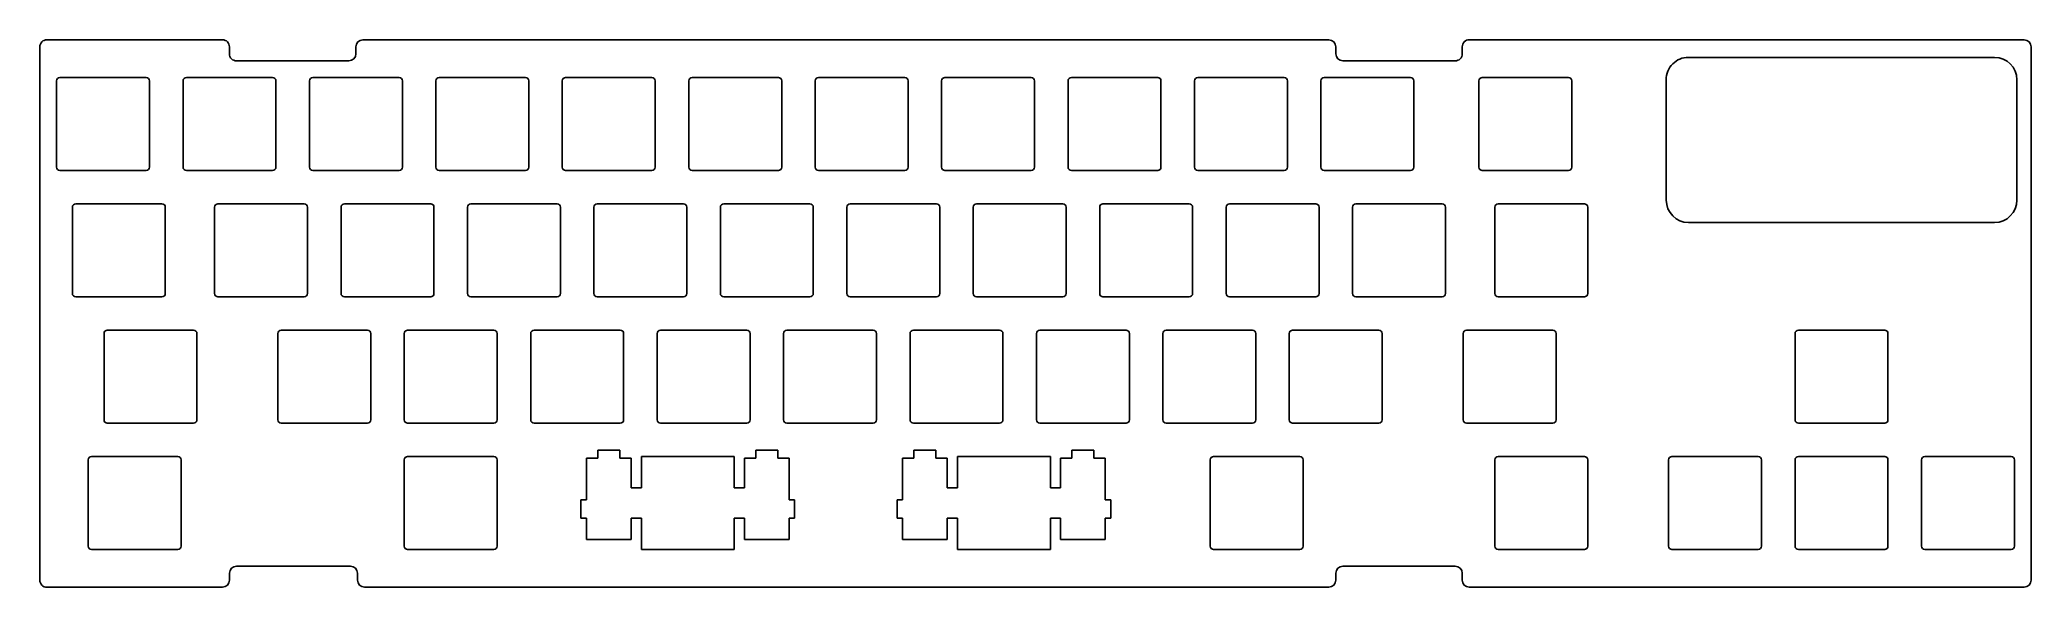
# Model space of a CAD drawing. Extents: x 0 to 300, y 218 to 300.
import ezdxf

# ---------------------------------------------------------------- set-up
doc = ezdxf.new("R2010")
doc.units = 0
doc.layers.add('Layer_1', color=7, linetype='CONTINUOUS')

msp = doc.modelspace()

# ---------------------------------------------------------------- linework, layer by layer
at = {"layer": 'Layer_1', "color": 1}
for p, q in [((27.512913, 300.172873), (1.057325, 300.172931)), ((194.20458, 300.175), (48.683924, 300.175)), ((298.97814, 300.175), (215.37084, 300.175)), ((-0.000661, 299.1146), (-0.000314, 298.058333)), ((28.568879, 298.058333), (28.570079, 299.114538)), ((47.625258, 299.116667), (47.624924, 298.058333)), ((195.26658, 298.058332), (195.26458, 299.116668)), ((214.31351, 299.116667), (214.31451, 298.058333)), ((294.532385, 297.523141), (248.393034, 297.528243)), ((300.0369, 298.058333), (300.03669, 299.116667)), ((-0.000023, 295.941667), (-0.001706, 218.684114)), ((3.025, 294.475), (16.025, 294.475)), ((3.025, 294.475), (3.025, 294.475)), ((22.075, 294.475), (35.075, 294.475)), ((22.075, 294.475), (22.075, 294.475)), ((46.566258, 297), (29.626045, 297)), ((41.125, 294.475), (54.125, 294.475)), ((41.125, 294.475), (41.125, 294.475)), ((60.175, 294.475), (73.175, 294.475)), ((60.175, 294.475), (60.175, 294.475)), ((79.225, 294.475), (92.225, 294.475)), ((79.225, 294.475), (79.225, 294.475)), ((98.275, 294.475), (111.275, 294.475)), ((98.275, 294.475), (98.275, 294.475)), ((117.325, 294.475), (130.325, 294.475)), ((117.325, 294.475), (117.325, 294.475)), ((136.375, 294.475), (149.375, 294.475)), ((136.375, 294.475), (136.375, 294.475)), ((155.425, 294.475), (168.425, 294.475)), ((155.425, 294.475), (155.425, 294.475)), ((174.475, 294.475), (187.475, 294.475)), ((174.475, 294.475), (174.475, 294.475)), ((193.525, 294.475), (206.525, 294.475)), ((193.525, 294.475), (193.525, 294.475)), ((213.25718, 297), (196.32658, 297)), ((217.338, 294.475), (230.338, 294.475)), ((217.338, 294.475), (217.338, 294.475)), ((245.049582, 294.153386), (245.049582, 294.153087)), ((245.049582, 294.153087), (245.049582, 275.994258)), ((297.875837, 275.994417), (297.875837, 294.147569)), ((300.03712, 221.859114), (300.03712, 295.941667)), ((2.525, 280.975), (2.525, 293.975)), ((16.525, 293.975), (16.525, 280.975)), ((21.575, 280.975), (21.575, 293.975)), ((35.575, 293.975), (35.575, 280.975)), ((40.625, 280.975), (40.625, 293.975)), ((54.625, 293.975), (54.625, 280.975)), ((59.675, 280.975), (59.675, 293.975)), ((73.675, 293.975), (73.675, 280.975)), ((78.725, 280.975), (78.725, 293.975)), ((92.725, 293.975), (92.725, 280.975)), ((97.775, 280.975), (97.775, 293.975)), ((111.775, 293.975), (111.775, 280.975)), ((116.825, 280.975), (116.825, 293.975)), ((130.825, 293.975), (130.825, 280.975)), ((135.875, 280.975), (135.875, 293.975)), ((149.875, 293.975), (149.875, 280.975)), ((154.925, 280.975), (154.925, 293.975)), ((168.925, 293.975), (168.925, 280.975)), ((173.975, 280.975), (173.975, 293.975)), ((187.975, 293.975), (187.975, 280.975)), ((193.025, 280.975), (193.025, 293.975)), ((207.025, 293.975), (207.025, 280.975)), ((216.838, 280.975), (216.838, 293.975)), ((230.838, 293.975), (230.838, 280.975)), ((16.025, 280.475), (3.025, 280.475)), ((35.075, 280.475), (22.075, 280.475)), ((54.125, 280.475), (41.125, 280.475)), ((73.175, 280.475), (60.175, 280.475)), ((92.225, 280.475), (79.225, 280.475)), ((111.275, 280.475), (98.275, 280.475)), ((130.325, 280.475), (117.325, 280.475)), ((149.375, 280.475), (136.375, 280.475)), ((168.425, 280.475), (155.425, 280.475)), ((187.475, 280.475), (174.475, 280.475)), ((206.525, 280.475), (193.525, 280.475)), ((230.338, 280.475), (217.338, 280.475)), ((4.906, 261.925), (4.906, 274.925)), ((5.406, 275.425), (18.406, 275.425)), ((5.406, 275.425), (5.406, 275.425)), ((18.906, 274.925), (18.906, 261.925)), ((26.338, 261.925), (26.338, 274.925)), ((26.838, 275.425), (39.838, 275.425)), ((26.838, 275.425), (26.838, 275.425)), ((40.338, 274.925), (40.338, 261.925)), ((45.388, 261.925), (45.388, 274.925)), ((45.888, 275.425), (58.888, 275.425)), ((45.888, 275.425), (45.888, 275.425)), ((59.388, 274.925), (59.388, 261.925)), ((64.438, 261.925), (64.438, 274.925)), ((64.938, 275.425), (77.938, 275.425)), ((64.938, 275.425), (64.938, 275.425)), ((78.438, 274.925), (78.438, 261.925)), ((83.488, 261.925), (83.488, 274.925)), ((83.988, 275.425), (96.988, 275.425)), ((83.988, 275.425), (83.988, 275.425)), ((97.488, 274.925), (97.488, 261.925)), ((102.538, 261.925), (102.538, 274.925)), ((103.038, 275.425), (116.038, 275.425)), ((103.038, 275.425), (103.038, 275.425)), ((116.538, 274.925), (116.538, 261.925)), ((121.588, 261.925), (121.588, 274.925)), ((122.088, 275.425), (135.088, 275.425)), ((122.088, 275.425), (122.088, 275.425)), ((135.588, 274.925), (135.588, 261.925)), ((140.638, 261.925), (140.638, 274.925)), ((141.138, 275.425), (154.138, 275.425)), ((141.138, 275.425), (141.138, 275.425)), ((154.638, 274.925), (154.638, 261.925)), ((159.688, 261.925), (159.688, 274.925)), ((160.188, 275.425), (173.188, 275.425)), ((160.188, 275.425), (160.188, 275.425)), ((173.688, 274.925), (173.688, 261.925)), ((178.738, 261.925), (178.738, 274.925)), ((179.238, 275.425), (192.238, 275.425)), ((179.238, 275.425), (179.238, 275.425)), ((192.738, 274.925), (192.738, 261.925)), ((197.788, 261.925), (197.788, 274.925)), ((198.288, 275.425), (211.288, 275.425)), ((198.288, 275.425), (198.288, 275.425)), ((211.788, 274.925), (211.788, 261.925)), ((219.219, 261.925), (219.219, 274.925)), ((219.719, 275.425), (232.719, 275.425)), ((219.719, 275.425), (219.719, 275.425)), ((233.219, 274.925), (233.219, 261.925)), ((18.406, 261.425), (5.406, 261.425)), ((39.838, 261.425), (26.838, 261.425)), ((58.888, 261.425), (45.888, 261.425)), ((77.938, 261.425), (64.938, 261.425)), ((96.988, 261.425), (83.988, 261.425)), ((116.038, 261.425), (103.038, 261.425)), ((135.088, 261.425), (122.088, 261.425)), ((154.138, 261.425), (141.138, 261.425)), ((173.188, 261.425), (160.188, 261.425)), ((192.238, 261.425), (179.238, 261.425)), ((211.288, 261.425), (198.288, 261.425)), ((232.719, 261.425), (219.719, 261.425)), ((9.669, 242.875), (9.669, 255.875)), ((10.169, 256.375), (23.169, 256.375)), ((10.169, 256.375), (10.169, 256.375)), ((23.669, 255.875), (23.669, 242.875)), ((35.863, 242.875), (35.863, 255.875)), ((36.363, 256.375), (49.363, 256.375)), ((36.363, 256.375), (36.363, 256.375)), ((49.863, 255.875), (49.863, 242.875)), ((54.913, 242.875), (54.913, 255.875)), ((55.413, 256.375), (68.413, 256.375)), ((55.413, 256.375), (55.413, 256.375)), ((68.913, 255.875), (68.913, 242.875)), ((73.963, 242.875), (73.963, 255.875)), ((74.463, 256.375), (87.463, 256.375)), ((74.463, 256.375), (74.463, 256.375)), ((87.963, 255.875), (87.963, 242.875)), ((93.013, 242.875), (93.013, 255.875)), ((93.513, 256.375), (106.513, 256.375)), ((93.513, 256.375), (93.513, 256.375)), ((107.013, 255.875), (107.013, 242.875)), ((112.063, 242.875), (112.063, 255.875)), ((112.563, 256.375), (125.563, 256.375)), ((112.563, 256.375), (112.563, 256.375)), ((126.063, 255.875), (126.063, 242.875)), ((131.113, 242.875), (131.113, 255.875)), ((131.613, 256.375), (144.613, 256.375)), ((131.613, 256.375), (131.613, 256.375)), ((145.113, 255.875), (145.113, 242.875)), ((150.163, 242.875), (150.163, 255.875)), ((150.663, 256.375), (163.663, 256.375)), ((150.663, 256.375), (150.663, 256.375)), ((164.163, 255.875), (164.163, 242.875)), ((169.213, 242.875), (169.213, 255.875)), ((169.713, 256.375), (182.713, 256.375)), ((169.713, 256.375), (169.713, 256.375)), ((183.213, 255.875), (183.213, 242.875)), ((188.263, 242.875), (188.263, 255.875)), ((188.763, 256.375), (201.763, 256.375)), ((188.763, 256.375), (188.763, 256.375)), ((202.263, 255.875), (202.263, 242.875)), ((214.456, 242.875), (214.456, 255.875)), ((214.956, 256.375), (227.956, 256.375)), ((214.956, 256.375), (214.956, 256.375)), ((228.456, 255.875), (228.456, 242.875)), ((264.463, 242.875), (264.463, 255.875)), ((264.963, 256.375), (277.963, 256.375)), ((264.963, 256.375), (264.963, 256.375)), ((278.463, 255.875), (278.463, 242.875)), ((23.169, 242.375), (10.169, 242.375)), ((49.363, 242.375), (36.363, 242.375)), ((68.413, 242.375), (55.413, 242.375)), ((87.463, 242.375), (74.463, 242.375)), ((106.513, 242.375), (93.513, 242.375)), ((125.563, 242.375), (112.563, 242.375)), ((144.613, 242.375), (131.613, 242.375)), ((163.663, 242.375), (150.663, 242.375)), ((182.713, 242.375), (169.713, 242.375)), ((201.763, 242.375), (188.763, 242.375)), ((227.956, 242.375), (214.956, 242.375)), ((277.963, 242.375), (264.963, 242.375)), ((7.788, 237.325), (20.788, 237.325)), ((7.788, 237.325), (7.788, 237.325)), ((55.413, 237.325), (68.413, 237.325)), ((55.413, 237.325), (55.413, 237.325)), ((84.080139, 237.095129), (82.354663, 237.095129)), ((82.354663, 237.095129), (82.354663, 230.824711)), ((84.080139, 238.295056), (84.080139, 237.095129)), ((87.379679, 238.295056), (84.080139, 238.295056)), ((87.379679, 237.095129), (87.379679, 238.295056)), ((89.105155, 237.095129), (87.379679, 237.095129)), ((89.105155, 232.625118), (89.105155, 237.095129)), ((104.62979, 237.32509), (90.630127, 237.32509)), ((90.630127, 237.32509), (90.630127, 232.625118)), ((104.62979, 232.625118), (104.62979, 237.32509)), ((107.87972, 237.095129), (106.15476, 237.095129)), ((106.15476, 237.095129), (106.15476, 232.625118)), ((111.17978, 238.295056), (107.87972, 238.295056)), ((107.87972, 238.295056), (107.87972, 237.095129)), ((111.17978, 237.095129), (111.17978, 238.295056)), ((112.90474, 237.095129), (111.17978, 237.095129)), ((112.90474, 230.824711), (112.90474, 237.095129)), ((131.70566, 237.095646), (129.9807, 237.095646)), ((129.9807, 237.095646), (129.9807, 230.825745)), ((131.70566, 238.295573), (131.70566, 237.095646)), ((135.00571, 238.295573), (131.70566, 238.295573)), ((135.00571, 237.095646), (135.00571, 238.295573)), ((136.73067, 237.095646), (135.00571, 237.095646)), ((136.73067, 232.625635), (136.73067, 237.095646)), ((152.25582, 237.325606), (138.25564, 237.325606)), ((138.25564, 237.325606), (138.25564, 232.625635)), ((152.25582, 232.625635), (152.25582, 237.325606)), ((155.50575, 237.095646), (153.78079, 237.095646)), ((153.78079, 237.095646), (153.78079, 232.625635)), ((158.80581, 238.295573), (155.50575, 238.295573)), ((155.50575, 238.295573), (155.50575, 237.095646)), ((158.80581, 237.095646), (158.80581, 238.295573)), ((160.53077, 237.095646), (158.80581, 237.095646)), ((160.53077, 230.825745), (160.53077, 237.095646)), ((176.856, 237.325), (189.856, 237.325)), ((176.856, 237.325), (176.856, 237.325)), ((219.719, 237.325), (232.719, 237.325)), ((219.719, 237.325), (219.719, 237.325)), ((245.913, 237.325), (258.913, 237.325)), ((245.913, 237.325), (245.913, 237.325)), ((264.963, 237.325), (277.963, 237.325)), ((264.963, 237.325), (264.963, 237.325)), ((284.013, 237.325), (297.013, 237.325)), ((284.013, 237.325), (284.013, 237.325)), ((7.288, 223.825), (7.288, 236.825)), ((21.288, 236.825), (21.288, 223.825)), ((54.913, 223.825), (54.913, 236.825)), ((68.913, 236.825), (68.913, 223.825)), ((176.356, 223.825), (176.356, 236.825)), ((190.356, 236.825), (190.356, 223.825)), ((219.219, 223.825), (219.219, 236.825)), ((233.219, 236.825), (233.219, 223.825)), ((245.413, 223.825), (245.413, 236.825)), ((259.413, 236.825), (259.413, 223.825)), ((264.463, 223.825), (264.463, 236.825)), ((278.463, 236.825), (278.463, 223.825)), ((283.513, 223.825), (283.513, 236.825)), ((297.513, 236.825), (297.513, 223.825)), ((90.630127, 232.625118), (89.105155, 232.625118)), ((106.15476, 232.625118), (104.62979, 232.625118)), ((138.25564, 232.625635), (136.73067, 232.625635)), ((153.78079, 232.625635), (152.25582, 232.625635)), ((82.354663, 230.824711), (81.529907, 230.824711)), ((81.529907, 230.824711), (81.529907, 228.024882)), ((113.73001, 230.824711), (112.90474, 230.824711)), ((113.73001, 228.024882), (113.73001, 230.824711)), ((129.9807, 230.825745), (129.15594, 230.825745)), ((129.15594, 230.825745), (129.15594, 228.025399)), ((161.35604, 230.825745), (160.53077, 230.825745)), ((161.35604, 228.025399), (161.35604, 230.825745)), ((81.529907, 228.024882), (82.354663, 228.024882)), ((82.354663, 228.024882), (82.354663, 224.795105)), ((89.105155, 224.795105), (89.105155, 228.024882)), ((89.105155, 228.024882), (90.630127, 228.024882)), ((90.630127, 228.024882), (90.630127, 223.32491)), ((104.62979, 223.32491), (104.62979, 228.024882)), ((104.62979, 228.024882), (106.15476, 228.024882)), ((106.15476, 228.024882), (106.15476, 224.795105)), ((112.90474, 224.795105), (112.90474, 228.024882)), ((112.90474, 228.024882), (113.73001, 228.024882)), ((129.15594, 228.025399), (129.9807, 228.025399)), ((129.9807, 228.025399), (129.9807, 224.795622)), ((136.73067, 224.795622), (136.73067, 228.025399)), ((136.73067, 228.025399), (138.25564, 228.025399)), ((138.25564, 228.025399), (138.25564, 223.325427)), ((152.25582, 223.325427), (152.25582, 228.025399)), ((152.25582, 228.025399), (153.78079, 228.025399)), ((153.78079, 228.025399), (153.78079, 224.795622)), ((160.53077, 224.795622), (160.53077, 228.025399)), ((160.53077, 228.025399), (161.35604, 228.025399)), ((20.788, 223.325), (7.788, 223.325)), ((68.413, 223.325), (55.413, 223.325)), ((82.354663, 224.795105), (89.105155, 224.795105)), ((90.630127, 223.32491), (104.62979, 223.32491)), ((106.15476, 224.795105), (112.90474, 224.795105)), ((129.9807, 224.795622), (136.73067, 224.795622)), ((138.25564, 223.325427), (152.25582, 223.325427)), ((153.78079, 224.795622), (160.53077, 224.795622)), ((189.856, 223.325), (176.856, 223.325)), ((232.719, 223.325), (219.719, 223.325)), ((258.913, 223.325), (245.913, 223.325)), ((277.963, 223.325), (264.963, 223.325)), ((297.013, 223.325), (284.013, 223.325)), ((28.573728, 218.684113), (28.575428, 219.742449)), ((29.635428, 220.800781), (46.800116, 220.800781)), ((47.858766, 219.742448), (47.859082, 218.684114)), ((195.26387, 218.684114), (195.26421, 219.742448)), ((196.32287, 220.800781), (213.25426, 220.800781)), ((214.31292, 219.742448), (214.31326, 218.684114)), ((300.03579, 218.684114), (300.03645, 219.742448)), ((1.056604, 217.625781), (27.513728, 217.625781)), ((1.056604, 217.625781), (1.056604, 217.625781)), ((48.917732, 217.625781), (194.20521, 217.625781)), ((215.37192, 217.625781), (298.97679, 217.625781))]:
    msp.add_line(p, q, dxfattribs=at)
for points in [[(1.057325, 300.172931), (0.776669, 300.172931), (0.507514, 300.061418), (0.309093, 299.862932)], [(28.260855, 299.862823), (28.062564, 300.061333), (27.793493, 300.172873), (27.512913, 300.172873)], [(48.683924, 300.175), (48.099369, 300.175), (47.625442, 299.701222), (47.625258, 299.116667)], [(195.26458, 299.116668), (195.263659, 299.701438), (194.789351, 300.175), (194.20458, 300.175)], [(215.37084, 300.175), (215.090245, 300.174999), (214.821158, 300.063464), (214.622841, 299.86496)], [(300.03669, 299.116667), (300.03657, 299.701203), (299.562676, 300.175), (298.97814, 300.175)], [(0.309093, 299.862932), (0.110672, 299.664447), (-0.000753, 299.395255), (-0.000661, 299.1146)], [(-0.000314, 298.058333), (-0.000093, 297.352778), (0.000004, 296.647222), (-0.000023, 295.941667)], [(28.570079, 299.114538), (28.570389, 299.395119), (28.459146, 299.664313), (28.260855, 299.862823)], [(28.878103, 297.310049), (28.679812, 297.508559), (28.568569, 297.777753), (28.568879, 298.058333)], [(29.626045, 297), (29.345465, 297), (29.076394, 297.11154), (28.878103, 297.310049)], [(47.624924, 298.058333), (47.62474, 297.473778), (47.150813, 297), (46.566258, 297)], [(196.32658, 297), (195.741809, 297), (195.267501, 297.473562), (195.26658, 298.058332)], [(214.005179, 297.31004), (213.806862, 297.111536), (213.537775, 297.000001), (213.25718, 297)], [(214.31451, 298.058333), (214.314775, 297.777738), (214.203495, 297.508545), (214.005179, 297.31004)], [(214.622841, 299.86496), (214.424525, 299.666455), (214.313245, 299.397262), (214.31351, 299.116667)], [(248.393034, 297.528243), (247.506329, 297.528344), (246.655908, 297.172825), (246.028878, 296.539905)], [(297.875837, 294.147569), (297.875837, 296.011714), (296.378977, 297.522954), (294.532385, 297.523141)], [(300.03712, 295.941667), (300.037119, 296.647222), (300.037046, 297.352778), (300.0369, 298.058333)], [(2.525, 293.975), (2.525, 294.107608), (2.577678, 294.234785), (2.671447, 294.328553)], [(2.671447, 294.328553), (2.765215, 294.422322), (2.892392, 294.475), (3.025, 294.475)], [(16.025, 294.475), (16.157608, 294.475), (16.284785, 294.422322), (16.378553, 294.328553)], [(16.378553, 294.328553), (16.472322, 294.234785), (16.525, 294.107608), (16.525, 293.975)], [(21.575, 293.975), (21.575, 294.107608), (21.627678, 294.234785), (21.721447, 294.328553)], [(21.721447, 294.328553), (21.815215, 294.422322), (21.942392, 294.475), (22.075, 294.475)], [(35.075, 294.475), (35.207608, 294.475), (35.334785, 294.422322), (35.428553, 294.328553)], [(35.428553, 294.328553), (35.522322, 294.234785), (35.575, 294.107608), (35.575, 293.975)], [(40.625, 293.975), (40.625, 294.107608), (40.677678, 294.234785), (40.771447, 294.328553)], [(40.771447, 294.328553), (40.865215, 294.422322), (40.992392, 294.475), (41.125, 294.475)], [(54.125, 294.475), (54.257608, 294.475), (54.384785, 294.422322), (54.478553, 294.328553)], [(54.478553, 294.328553), (54.572322, 294.234785), (54.625, 294.107608), (54.625, 293.975)], [(59.675, 293.975), (59.675, 294.107608), (59.727678, 294.234785), (59.821447, 294.328553)], [(59.821447, 294.328553), (59.915215, 294.422322), (60.042392, 294.475), (60.175, 294.475)], [(73.175, 294.475), (73.307608, 294.475), (73.434785, 294.422322), (73.528553, 294.328553)], [(73.528553, 294.328553), (73.622322, 294.234785), (73.675, 294.107608), (73.675, 293.975)], [(78.725, 293.975), (78.725, 294.107608), (78.777678, 294.234785), (78.871447, 294.328553)], [(78.871447, 294.328553), (78.965215, 294.422322), (79.092392, 294.475), (79.225, 294.475)], [(92.225, 294.475), (92.357608, 294.475), (92.484785, 294.422322), (92.578553, 294.328553)], [(92.578553, 294.328553), (92.672322, 294.234785), (92.725, 294.107608), (92.725, 293.975)], [(97.775, 293.975), (97.775, 294.107608), (97.827678, 294.234785), (97.921447, 294.328553)], [(97.921447, 294.328553), (98.015215, 294.422322), (98.142392, 294.475), (98.275, 294.475)], [(111.275, 294.475), (111.407608, 294.475), (111.534785, 294.422322), (111.628553, 294.328553)], [(111.628553, 294.328553), (111.722322, 294.234785), (111.775, 294.107608), (111.775, 293.975)], [(116.825, 293.975), (116.825, 294.107608), (116.877678, 294.234785), (116.971447, 294.328553)], [(116.971447, 294.328553), (117.065215, 294.422322), (117.192392, 294.475), (117.325, 294.475)], [(130.325, 294.475), (130.457608, 294.475), (130.584785, 294.422322), (130.678553, 294.328553)], [(130.678553, 294.328553), (130.772322, 294.234785), (130.825, 294.107608), (130.825, 293.975)], [(135.875, 293.975), (135.875, 294.107608), (135.927678, 294.234785), (136.021447, 294.328553)], [(136.021447, 294.328553), (136.115215, 294.422322), (136.242392, 294.475), (136.375, 294.475)], [(149.375, 294.475), (149.507608, 294.475), (149.634785, 294.422322), (149.728553, 294.328553)], [(149.728553, 294.328553), (149.822322, 294.234785), (149.875, 294.107608), (149.875, 293.975)], [(154.925, 293.975), (154.925, 294.107608), (154.977678, 294.234785), (155.071447, 294.328553)], [(155.071447, 294.328553), (155.165215, 294.422322), (155.292392, 294.475), (155.425, 294.475)], [(168.425, 294.475), (168.557608, 294.475), (168.684785, 294.422322), (168.778553, 294.328553)], [(168.778553, 294.328553), (168.872322, 294.234785), (168.925, 294.107608), (168.925, 293.975)], [(173.975, 293.975), (173.975, 294.107608), (174.027678, 294.234785), (174.121447, 294.328553)], [(174.121447, 294.328553), (174.215215, 294.422322), (174.342392, 294.475), (174.475, 294.475)], [(187.475, 294.475), (187.607608, 294.475), (187.734785, 294.422322), (187.828553, 294.328553)], [(187.828553, 294.328553), (187.922322, 294.234785), (187.975, 294.107608), (187.975, 293.975)], [(193.025, 293.975), (193.025, 294.107608), (193.077678, 294.234785), (193.171447, 294.328553)], [(193.171447, 294.328553), (193.265215, 294.422322), (193.392392, 294.475), (193.525, 294.475)], [(206.525, 294.475), (206.657608, 294.475), (206.784785, 294.422322), (206.878553, 294.328553)], [(206.878553, 294.328553), (206.972322, 294.234785), (207.025, 294.107608), (207.025, 293.975)], [(216.838, 293.975), (216.838, 294.107608), (216.890678, 294.234785), (216.984447, 294.328553)], [(216.984447, 294.328553), (217.078215, 294.422322), (217.205392, 294.475), (217.338, 294.475)], [(230.338, 294.475), (230.470608, 294.475), (230.597785, 294.422322), (230.691553, 294.328553)], [(230.691553, 294.328553), (230.785322, 294.234785), (230.838, 294.107608), (230.838, 293.975)], [(246.028878, 296.539905), (245.401848, 295.906985), (245.049581, 295.04852), (245.049582, 294.153386)], [(2.671447, 280.621447), (2.577678, 280.715215), (2.525, 280.842392), (2.525, 280.975)], [(3.025, 280.475), (2.892392, 280.475), (2.765215, 280.527678), (2.671447, 280.621447)], [(16.378553, 280.621447), (16.284785, 280.527678), (16.157608, 280.475), (16.025, 280.475)], [(16.525, 280.975), (16.525, 280.842392), (16.472322, 280.715215), (16.378553, 280.621447)], [(21.721447, 280.621447), (21.627678, 280.715215), (21.575, 280.842392), (21.575, 280.975)], [(22.075, 280.475), (21.942392, 280.475), (21.815215, 280.527678), (21.721447, 280.621447)], [(35.428553, 280.621447), (35.334785, 280.527678), (35.207608, 280.475), (35.075, 280.475)], [(35.575, 280.975), (35.575, 280.842392), (35.522322, 280.715215), (35.428553, 280.621447)], [(40.771447, 280.621447), (40.677678, 280.715215), (40.625, 280.842392), (40.625, 280.975)], [(41.125, 280.475), (40.992392, 280.475), (40.865215, 280.527678), (40.771447, 280.621447)], [(54.478553, 280.621447), (54.384785, 280.527678), (54.257608, 280.475), (54.125, 280.475)], [(54.625, 280.975), (54.625, 280.842392), (54.572322, 280.715215), (54.478553, 280.621447)], [(59.821447, 280.621447), (59.727678, 280.715215), (59.675, 280.842392), (59.675, 280.975)], [(60.175, 280.475), (60.042392, 280.475), (59.915215, 280.527678), (59.821447, 280.621447)], [(73.528553, 280.621447), (73.434785, 280.527678), (73.307608, 280.475), (73.175, 280.475)], [(73.675, 280.975), (73.675, 280.842392), (73.622322, 280.715215), (73.528553, 280.621447)], [(78.871447, 280.621447), (78.777678, 280.715215), (78.725, 280.842392), (78.725, 280.975)], [(79.225, 280.475), (79.092392, 280.475), (78.965215, 280.527678), (78.871447, 280.621447)], [(92.578553, 280.621447), (92.484785, 280.527678), (92.357608, 280.475), (92.225, 280.475)], [(92.725, 280.975), (92.725, 280.842392), (92.672322, 280.715215), (92.578553, 280.621447)], [(97.921447, 280.621447), (97.827678, 280.715215), (97.775, 280.842392), (97.775, 280.975)], [(98.275, 280.475), (98.142392, 280.475), (98.015215, 280.527678), (97.921447, 280.621447)], [(111.628553, 280.621447), (111.534785, 280.527678), (111.407608, 280.475), (111.275, 280.475)], [(111.775, 280.975), (111.775, 280.842392), (111.722322, 280.715215), (111.628553, 280.621447)], [(116.971447, 280.621447), (116.877678, 280.715215), (116.825, 280.842392), (116.825, 280.975)], [(117.325, 280.475), (117.192392, 280.475), (117.065215, 280.527678), (116.971447, 280.621447)], [(130.678553, 280.621447), (130.584785, 280.527678), (130.457608, 280.475), (130.325, 280.475)], [(130.825, 280.975), (130.825, 280.842392), (130.772322, 280.715215), (130.678553, 280.621447)], [(136.021447, 280.621447), (135.927678, 280.715215), (135.875, 280.842392), (135.875, 280.975)], [(136.375, 280.475), (136.242392, 280.475), (136.115215, 280.527678), (136.021447, 280.621447)], [(149.728553, 280.621447), (149.634785, 280.527678), (149.507608, 280.475), (149.375, 280.475)], [(149.875, 280.975), (149.875, 280.842392), (149.822322, 280.715215), (149.728553, 280.621447)], [(155.071447, 280.621447), (154.977678, 280.715215), (154.925, 280.842392), (154.925, 280.975)], [(155.425, 280.475), (155.292392, 280.475), (155.165215, 280.527678), (155.071447, 280.621447)], [(168.778553, 280.621447), (168.684785, 280.527678), (168.557608, 280.475), (168.425, 280.475)], [(168.925, 280.975), (168.925, 280.842392), (168.872322, 280.715215), (168.778553, 280.621447)], [(174.121447, 280.621447), (174.027678, 280.715215), (173.975, 280.842392), (173.975, 280.975)], [(174.475, 280.475), (174.342392, 280.475), (174.215215, 280.527678), (174.121447, 280.621447)], [(187.828553, 280.621447), (187.734785, 280.527678), (187.607608, 280.475), (187.475, 280.475)], [(187.975, 280.975), (187.975, 280.842392), (187.922322, 280.715215), (187.828553, 280.621447)], [(193.171447, 280.621447), (193.077678, 280.715215), (193.025, 280.842392), (193.025, 280.975)], [(193.525, 280.475), (193.392392, 280.475), (193.265215, 280.527678), (193.171447, 280.621447)], [(206.878553, 280.621447), (206.784785, 280.527678), (206.657608, 280.475), (206.525, 280.475)], [(207.025, 280.975), (207.025, 280.842392), (206.972322, 280.715215), (206.878553, 280.621447)], [(216.984447, 280.621447), (216.890678, 280.715215), (216.838, 280.842392), (216.838, 280.975)], [(217.338, 280.475), (217.205392, 280.475), (217.078215, 280.527678), (216.984447, 280.621447)], [(230.691553, 280.621447), (230.597785, 280.527678), (230.470608, 280.475), (230.338, 280.475)], [(230.838, 280.975), (230.838, 280.842392), (230.785322, 280.715215), (230.691553, 280.621447)], [(4.906, 274.925), (4.906, 275.057608), (4.958678, 275.184785), (5.052447, 275.278553)], [(5.052447, 275.278553), (5.146215, 275.372322), (5.273392, 275.425), (5.406, 275.425)], [(18.406, 275.425), (18.538608, 275.425), (18.665785, 275.372322), (18.759553, 275.278553)], [(18.759553, 275.278553), (18.853322, 275.184785), (18.906, 275.057608), (18.906, 274.925)], [(26.338, 274.925), (26.338, 275.057608), (26.390678, 275.184785), (26.484447, 275.278553)], [(26.484447, 275.278553), (26.578215, 275.372322), (26.705392, 275.425), (26.838, 275.425)], [(39.838, 275.425), (39.970608, 275.425), (40.097785, 275.372322), (40.191553, 275.278553)], [(40.191553, 275.278553), (40.285322, 275.184785), (40.338, 275.057608), (40.338, 274.925)], [(45.388, 274.925), (45.388, 275.057608), (45.440678, 275.184785), (45.534447, 275.278553)], [(45.534447, 275.278553), (45.628215, 275.372322), (45.755392, 275.425), (45.888, 275.425)], [(58.888, 275.425), (59.020608, 275.425), (59.147785, 275.372322), (59.241553, 275.278553)], [(59.241553, 275.278553), (59.335322, 275.184785), (59.388, 275.057608), (59.388, 274.925)], [(64.438, 274.925), (64.438, 275.057608), (64.490678, 275.184785), (64.584447, 275.278553)], [(64.584447, 275.278553), (64.678215, 275.372322), (64.805392, 275.425), (64.938, 275.425)], [(77.938, 275.425), (78.070608, 275.425), (78.197785, 275.372322), (78.291553, 275.278553)], [(78.291553, 275.278553), (78.385322, 275.184785), (78.438, 275.057608), (78.438, 274.925)], [(83.488, 274.925), (83.488, 275.057608), (83.540678, 275.184785), (83.634447, 275.278553)], [(83.634447, 275.278553), (83.728215, 275.372322), (83.855392, 275.425), (83.988, 275.425)], [(96.988, 275.425), (97.120608, 275.425), (97.247785, 275.372322), (97.341553, 275.278553)], [(97.341553, 275.278553), (97.435322, 275.184785), (97.488, 275.057608), (97.488, 274.925)], [(102.538, 274.925), (102.538, 275.057608), (102.590678, 275.184785), (102.684447, 275.278553)], [(102.684447, 275.278553), (102.778215, 275.372322), (102.905392, 275.425), (103.038, 275.425)], [(116.038, 275.425), (116.170608, 275.425), (116.297785, 275.372322), (116.391553, 275.278553)], [(116.391553, 275.278553), (116.485322, 275.184785), (116.538, 275.057608), (116.538, 274.925)], [(121.588, 274.925), (121.588, 275.057608), (121.640678, 275.184785), (121.734447, 275.278553)], [(121.734447, 275.278553), (121.828215, 275.372322), (121.955392, 275.425), (122.088, 275.425)], [(135.088, 275.425), (135.220608, 275.425), (135.347785, 275.372322), (135.441553, 275.278553)], [(135.441553, 275.278553), (135.535322, 275.184785), (135.588, 275.057608), (135.588, 274.925)], [(140.638, 274.925), (140.638, 275.057608), (140.690678, 275.184785), (140.784447, 275.278553)], [(140.784447, 275.278553), (140.878215, 275.372322), (141.005392, 275.425), (141.138, 275.425)], [(154.138, 275.425), (154.270608, 275.425), (154.397785, 275.372322), (154.491553, 275.278553)], [(154.491553, 275.278553), (154.585322, 275.184785), (154.638, 275.057608), (154.638, 274.925)], [(159.688, 274.925), (159.688, 275.057608), (159.740678, 275.184785), (159.834447, 275.278553)], [(159.834447, 275.278553), (159.928215, 275.372322), (160.055392, 275.425), (160.188, 275.425)], [(173.188, 275.425), (173.320608, 275.425), (173.447785, 275.372322), (173.541553, 275.278553)], [(173.541553, 275.278553), (173.635322, 275.184785), (173.688, 275.057608), (173.688, 274.925)], [(178.738, 274.925), (178.738, 275.057608), (178.790678, 275.184785), (178.884447, 275.278553)], [(178.884447, 275.278553), (178.978215, 275.372322), (179.105392, 275.425), (179.238, 275.425)], [(192.238, 275.425), (192.370608, 275.425), (192.497785, 275.372322), (192.591553, 275.278553)], [(192.591553, 275.278553), (192.685322, 275.184785), (192.738, 275.057608), (192.738, 274.925)], [(197.788, 274.925), (197.788, 275.057608), (197.840678, 275.184785), (197.934447, 275.278553)], [(197.934447, 275.278553), (198.028215, 275.372322), (198.155392, 275.425), (198.288, 275.425)], [(211.288, 275.425), (211.420608, 275.425), (211.547785, 275.372322), (211.641553, 275.278553)], [(211.641553, 275.278553), (211.735322, 275.184785), (211.788, 275.057608), (211.788, 274.925)], [(219.219, 274.925), (219.219, 275.057608), (219.271678, 275.184785), (219.365447, 275.278553)], [(219.365447, 275.278553), (219.459215, 275.372322), (219.586392, 275.425), (219.719, 275.425)], [(232.719, 275.425), (232.851608, 275.425), (232.978785, 275.372322), (233.072553, 275.278553)], [(233.072553, 275.278553), (233.166322, 275.184785), (233.219, 275.057608), (233.219, 274.925)], [(245.049582, 275.994258), (245.049582, 274.130177), (246.546512, 272.619158), (248.393034, 272.619216)], [(294.532385, 272.618578), (296.378907, 272.618871), (297.875837, 274.130337), (297.875837, 275.994417)], [(248.393034, 272.619216), (263.772839, 272.619675), (279.15258, 272.616026), (294.532385, 272.618578)], [(5.052447, 261.571447), (4.958678, 261.665215), (4.906, 261.792392), (4.906, 261.925)], [(5.406, 261.425), (5.273392, 261.425), (5.146215, 261.477678), (5.052447, 261.571447)], [(18.759553, 261.571447), (18.665785, 261.477678), (18.538608, 261.425), (18.406, 261.425)], [(18.906, 261.925), (18.906, 261.792392), (18.853322, 261.665215), (18.759553, 261.571447)], [(26.484447, 261.571447), (26.390678, 261.665215), (26.338, 261.792392), (26.338, 261.925)], [(26.838, 261.425), (26.705392, 261.425), (26.578215, 261.477678), (26.484447, 261.571447)], [(40.191553, 261.571447), (40.097785, 261.477678), (39.970608, 261.425), (39.838, 261.425)], [(40.338, 261.925), (40.338, 261.792392), (40.285322, 261.665215), (40.191553, 261.571447)], [(45.534447, 261.571447), (45.440678, 261.665215), (45.388, 261.792392), (45.388, 261.925)], [(45.888, 261.425), (45.755392, 261.425), (45.628215, 261.477678), (45.534447, 261.571447)], [(59.241553, 261.571447), (59.147785, 261.477678), (59.020608, 261.425), (58.888, 261.425)], [(59.388, 261.925), (59.388, 261.792392), (59.335322, 261.665215), (59.241553, 261.571447)], [(64.584447, 261.571447), (64.490678, 261.665215), (64.438, 261.792392), (64.438, 261.925)], [(64.938, 261.425), (64.805392, 261.425), (64.678215, 261.477678), (64.584447, 261.571447)], [(78.291553, 261.571447), (78.197785, 261.477678), (78.070608, 261.425), (77.938, 261.425)], [(78.438, 261.925), (78.438, 261.792392), (78.385322, 261.665215), (78.291553, 261.571447)], [(83.634447, 261.571447), (83.540678, 261.665215), (83.488, 261.792392), (83.488, 261.925)], [(83.988, 261.425), (83.855392, 261.425), (83.728215, 261.477678), (83.634447, 261.571447)], [(97.341553, 261.571447), (97.247785, 261.477678), (97.120608, 261.425), (96.988, 261.425)], [(97.488, 261.925), (97.488, 261.792392), (97.435322, 261.665215), (97.341553, 261.571447)], [(102.684447, 261.571447), (102.590678, 261.665215), (102.538, 261.792392), (102.538, 261.925)], [(103.038, 261.425), (102.905392, 261.425), (102.778215, 261.477678), (102.684447, 261.571447)], [(116.391553, 261.571447), (116.297785, 261.477678), (116.170608, 261.425), (116.038, 261.425)], [(116.538, 261.925), (116.538, 261.792392), (116.485322, 261.665215), (116.391553, 261.571447)], [(121.734447, 261.571447), (121.640678, 261.665215), (121.588, 261.792392), (121.588, 261.925)], [(122.088, 261.425), (121.955392, 261.425), (121.828215, 261.477678), (121.734447, 261.571447)], [(135.441553, 261.571447), (135.347785, 261.477678), (135.220608, 261.425), (135.088, 261.425)], [(135.588, 261.925), (135.588, 261.792392), (135.535322, 261.665215), (135.441553, 261.571447)], [(140.784447, 261.571447), (140.690678, 261.665215), (140.638, 261.792392), (140.638, 261.925)], [(141.138, 261.425), (141.005392, 261.425), (140.878215, 261.477678), (140.784447, 261.571447)], [(154.491553, 261.571447), (154.397785, 261.477678), (154.270608, 261.425), (154.138, 261.425)], [(154.638, 261.925), (154.638, 261.792392), (154.585322, 261.665215), (154.491553, 261.571447)], [(159.834447, 261.571447), (159.740678, 261.665215), (159.688, 261.792392), (159.688, 261.925)], [(160.188, 261.425), (160.055392, 261.425), (159.928215, 261.477678), (159.834447, 261.571447)], [(173.541553, 261.571447), (173.447785, 261.477678), (173.320608, 261.425), (173.188, 261.425)], [(173.688, 261.925), (173.688, 261.792392), (173.635322, 261.665215), (173.541553, 261.571447)], [(178.884447, 261.571447), (178.790678, 261.665215), (178.738, 261.792392), (178.738, 261.925)], [(179.238, 261.425), (179.105392, 261.425), (178.978215, 261.477678), (178.884447, 261.571447)], [(192.591553, 261.571447), (192.497785, 261.477678), (192.370608, 261.425), (192.238, 261.425)], [(192.738, 261.925), (192.738, 261.792392), (192.685322, 261.665215), (192.591553, 261.571447)], [(197.934447, 261.571447), (197.840678, 261.665215), (197.788, 261.792392), (197.788, 261.925)], [(198.288, 261.425), (198.155392, 261.425), (198.028215, 261.477678), (197.934447, 261.571447)], [(211.641553, 261.571447), (211.547785, 261.477678), (211.420608, 261.425), (211.288, 261.425)], [(211.788, 261.925), (211.788, 261.792392), (211.735322, 261.665215), (211.641553, 261.571447)], [(219.365447, 261.571447), (219.271678, 261.665215), (219.219, 261.792392), (219.219, 261.925)], [(219.719, 261.425), (219.586392, 261.425), (219.459215, 261.477678), (219.365447, 261.571447)], [(233.072553, 261.571447), (232.978785, 261.477678), (232.851608, 261.425), (232.719, 261.425)], [(233.219, 261.925), (233.219, 261.792392), (233.166322, 261.665215), (233.072553, 261.571447)], [(9.669, 255.875), (9.669, 256.007608), (9.721678, 256.134785), (9.815447, 256.228553)], [(9.815447, 256.228553), (9.909215, 256.322322), (10.036392, 256.375), (10.169, 256.375)], [(23.169, 256.375), (23.301608, 256.375), (23.428785, 256.322322), (23.522553, 256.228553)], [(23.522553, 256.228553), (23.616322, 256.134785), (23.669, 256.007608), (23.669, 255.875)], [(35.863, 255.875), (35.863, 256.007608), (35.915678, 256.134785), (36.009447, 256.228553)], [(36.009447, 256.228553), (36.103215, 256.322322), (36.230392, 256.375), (36.363, 256.375)], [(49.363, 256.375), (49.495608, 256.375), (49.622785, 256.322322), (49.716553, 256.228553)], [(49.716553, 256.228553), (49.810322, 256.134785), (49.863, 256.007608), (49.863, 255.875)], [(54.913, 255.875), (54.913, 256.007608), (54.965678, 256.134785), (55.059447, 256.228553)], [(55.059447, 256.228553), (55.153215, 256.322322), (55.280392, 256.375), (55.413, 256.375)], [(68.413, 256.375), (68.545608, 256.375), (68.672785, 256.322322), (68.766553, 256.228553)], [(68.766553, 256.228553), (68.860322, 256.134785), (68.913, 256.007608), (68.913, 255.875)], [(73.963, 255.875), (73.963, 256.007608), (74.015678, 256.134785), (74.109447, 256.228553)], [(74.109447, 256.228553), (74.203215, 256.322322), (74.330392, 256.375), (74.463, 256.375)], [(87.463, 256.375), (87.595608, 256.375), (87.722785, 256.322322), (87.816553, 256.228553)], [(87.816553, 256.228553), (87.910322, 256.134785), (87.963, 256.007608), (87.963, 255.875)], [(93.013, 255.875), (93.013, 256.007608), (93.065678, 256.134785), (93.159447, 256.228553)], [(93.159447, 256.228553), (93.253215, 256.322322), (93.380392, 256.375), (93.513, 256.375)], [(106.513, 256.375), (106.645608, 256.375), (106.772785, 256.322322), (106.866553, 256.228553)], [(106.866553, 256.228553), (106.960322, 256.134785), (107.013, 256.007608), (107.013, 255.875)], [(112.063, 255.875), (112.063, 256.007608), (112.115678, 256.134785), (112.209447, 256.228553)], [(112.209447, 256.228553), (112.303215, 256.322322), (112.430392, 256.375), (112.563, 256.375)], [(125.563, 256.375), (125.695608, 256.375), (125.822785, 256.322322), (125.916553, 256.228553)], [(125.916553, 256.228553), (126.010322, 256.134785), (126.063, 256.007608), (126.063, 255.875)], [(131.113, 255.875), (131.113, 256.007608), (131.165678, 256.134785), (131.259447, 256.228553)], [(131.259447, 256.228553), (131.353215, 256.322322), (131.480392, 256.375), (131.613, 256.375)], [(144.613, 256.375), (144.745608, 256.375), (144.872785, 256.322322), (144.966553, 256.228553)], [(144.966553, 256.228553), (145.060322, 256.134785), (145.113, 256.007608), (145.113, 255.875)], [(150.163, 255.875), (150.163, 256.007608), (150.215678, 256.134785), (150.309447, 256.228553)], [(150.309447, 256.228553), (150.403215, 256.322322), (150.530392, 256.375), (150.663, 256.375)], [(163.663, 256.375), (163.795608, 256.375), (163.922785, 256.322322), (164.016553, 256.228553)], [(164.016553, 256.228553), (164.110322, 256.134785), (164.163, 256.007608), (164.163, 255.875)], [(169.213, 255.875), (169.213, 256.007608), (169.265678, 256.134785), (169.359447, 256.228553)], [(169.359447, 256.228553), (169.453215, 256.322322), (169.580392, 256.375), (169.713, 256.375)], [(182.713, 256.375), (182.845608, 256.375), (182.972785, 256.322322), (183.066553, 256.228553)], [(183.066553, 256.228553), (183.160322, 256.134785), (183.213, 256.007608), (183.213, 255.875)], [(188.263, 255.875), (188.263, 256.007608), (188.315678, 256.134785), (188.409447, 256.228553)], [(188.409447, 256.228553), (188.503215, 256.322322), (188.630392, 256.375), (188.763, 256.375)], [(201.763, 256.375), (201.895608, 256.375), (202.022785, 256.322322), (202.116553, 256.228553)], [(202.116553, 256.228553), (202.210322, 256.134785), (202.263, 256.007608), (202.263, 255.875)], [(214.456, 255.875), (214.456, 256.007608), (214.508678, 256.134785), (214.602447, 256.228553)], [(214.602447, 256.228553), (214.696215, 256.322322), (214.823392, 256.375), (214.956, 256.375)], [(227.956, 256.375), (228.088608, 256.375), (228.215785, 256.322322), (228.309553, 256.228553)], [(228.309553, 256.228553), (228.403322, 256.134785), (228.456, 256.007608), (228.456, 255.875)], [(264.463, 255.875), (264.463, 256.007608), (264.515678, 256.134785), (264.609447, 256.228553)], [(264.609447, 256.228553), (264.703215, 256.322322), (264.830392, 256.375), (264.963, 256.375)], [(277.963, 256.375), (278.095608, 256.375), (278.222785, 256.322322), (278.316553, 256.228553)], [(278.316553, 256.228553), (278.410322, 256.134785), (278.463, 256.007608), (278.463, 255.875)], [(9.815447, 242.521447), (9.721678, 242.615215), (9.669, 242.742392), (9.669, 242.875)], [(10.169, 242.375), (10.036392, 242.375), (9.909215, 242.427678), (9.815447, 242.521447)], [(23.522553, 242.521447), (23.428785, 242.427678), (23.301608, 242.375), (23.169, 242.375)], [(23.669, 242.875), (23.669, 242.742392), (23.616322, 242.615215), (23.522553, 242.521447)], [(36.009447, 242.521447), (35.915678, 242.615215), (35.863, 242.742392), (35.863, 242.875)], [(36.363, 242.375), (36.230392, 242.375), (36.103215, 242.427678), (36.009447, 242.521447)], [(49.716553, 242.521447), (49.622785, 242.427678), (49.495608, 242.375), (49.363, 242.375)], [(49.863, 242.875), (49.863, 242.742392), (49.810322, 242.615215), (49.716553, 242.521447)], [(55.059447, 242.521447), (54.965678, 242.615215), (54.913, 242.742392), (54.913, 242.875)], [(55.413, 242.375), (55.280392, 242.375), (55.153215, 242.427678), (55.059447, 242.521447)], [(68.766553, 242.521447), (68.672785, 242.427678), (68.545608, 242.375), (68.413, 242.375)], [(68.913, 242.875), (68.913, 242.742392), (68.860322, 242.615215), (68.766553, 242.521447)], [(74.109447, 242.521447), (74.015678, 242.615215), (73.963, 242.742392), (73.963, 242.875)], [(74.463, 242.375), (74.330392, 242.375), (74.203215, 242.427678), (74.109447, 242.521447)], [(87.816553, 242.521447), (87.722785, 242.427678), (87.595608, 242.375), (87.463, 242.375)], [(87.963, 242.875), (87.963, 242.742392), (87.910322, 242.615215), (87.816553, 242.521447)], [(93.159447, 242.521447), (93.065678, 242.615215), (93.013, 242.742392), (93.013, 242.875)], [(93.513, 242.375), (93.380392, 242.375), (93.253215, 242.427678), (93.159447, 242.521447)], [(106.866553, 242.521447), (106.772785, 242.427678), (106.645608, 242.375), (106.513, 242.375)], [(107.013, 242.875), (107.013, 242.742392), (106.960322, 242.615215), (106.866553, 242.521447)], [(112.209447, 242.521447), (112.115678, 242.615215), (112.063, 242.742392), (112.063, 242.875)], [(112.563, 242.375), (112.430392, 242.375), (112.303215, 242.427678), (112.209447, 242.521447)], [(125.916553, 242.521447), (125.822785, 242.427678), (125.695608, 242.375), (125.563, 242.375)], [(126.063, 242.875), (126.063, 242.742392), (126.010322, 242.615215), (125.916553, 242.521447)], [(131.259447, 242.521447), (131.165678, 242.615215), (131.113, 242.742392), (131.113, 242.875)], [(131.613, 242.375), (131.480392, 242.375), (131.353215, 242.427678), (131.259447, 242.521447)], [(144.966553, 242.521447), (144.872785, 242.427678), (144.745608, 242.375), (144.613, 242.375)], [(145.113, 242.875), (145.113, 242.742392), (145.060322, 242.615215), (144.966553, 242.521447)], [(150.309447, 242.521447), (150.215678, 242.615215), (150.163, 242.742392), (150.163, 242.875)], [(150.663, 242.375), (150.530392, 242.375), (150.403215, 242.427678), (150.309447, 242.521447)], [(164.016553, 242.521447), (163.922785, 242.427678), (163.795608, 242.375), (163.663, 242.375)], [(164.163, 242.875), (164.163, 242.742392), (164.110322, 242.615215), (164.016553, 242.521447)], [(169.359447, 242.521447), (169.265678, 242.615215), (169.213, 242.742392), (169.213, 242.875)], [(169.713, 242.375), (169.580392, 242.375), (169.453215, 242.427678), (169.359447, 242.521447)], [(183.066553, 242.521447), (182.972785, 242.427678), (182.845608, 242.375), (182.713, 242.375)], [(183.213, 242.875), (183.213, 242.742392), (183.160322, 242.615215), (183.066553, 242.521447)], [(188.409447, 242.521447), (188.315678, 242.615215), (188.263, 242.742392), (188.263, 242.875)], [(188.763, 242.375), (188.630392, 242.375), (188.503215, 242.427678), (188.409447, 242.521447)], [(202.116553, 242.521447), (202.022785, 242.427678), (201.895608, 242.375), (201.763, 242.375)], [(202.263, 242.875), (202.263, 242.742392), (202.210322, 242.615215), (202.116553, 242.521447)], [(214.602447, 242.521447), (214.508678, 242.615215), (214.456, 242.742392), (214.456, 242.875)], [(214.956, 242.375), (214.823392, 242.375), (214.696215, 242.427678), (214.602447, 242.521447)], [(228.309553, 242.521447), (228.215785, 242.427678), (228.088608, 242.375), (227.956, 242.375)], [(228.456, 242.875), (228.456, 242.742392), (228.403322, 242.615215), (228.309553, 242.521447)], [(264.609447, 242.521447), (264.515678, 242.615215), (264.463, 242.742392), (264.463, 242.875)], [(264.963, 242.375), (264.830392, 242.375), (264.703215, 242.427678), (264.609447, 242.521447)], [(278.316553, 242.521447), (278.222785, 242.427678), (278.095608, 242.375), (277.963, 242.375)], [(278.463, 242.875), (278.463, 242.742392), (278.410322, 242.615215), (278.316553, 242.521447)], [(7.288, 236.825), (7.288, 236.957608), (7.340678, 237.084785), (7.434447, 237.178553)], [(7.434447, 237.178553), (7.528215, 237.272322), (7.655392, 237.325), (7.788, 237.325)], [(20.788, 237.325), (20.920608, 237.325), (21.047785, 237.272322), (21.141553, 237.178553)], [(21.141553, 237.178553), (21.235322, 237.084785), (21.288, 236.957608), (21.288, 236.825)], [(54.913, 236.825), (54.913, 236.957608), (54.965678, 237.084785), (55.059447, 237.178553)], [(55.059447, 237.178553), (55.153215, 237.272322), (55.280392, 237.325), (55.413, 237.325)], [(68.413, 237.325), (68.545608, 237.325), (68.672785, 237.272322), (68.766553, 237.178553)], [(68.766553, 237.178553), (68.860322, 237.084785), (68.913, 236.957608), (68.913, 236.825)], [(176.356, 236.825), (176.356, 236.957608), (176.408678, 237.084785), (176.502447, 237.178553)], [(176.502447, 237.178553), (176.596215, 237.272322), (176.723392, 237.325), (176.856, 237.325)], [(189.856, 237.325), (189.988608, 237.325), (190.115785, 237.272322), (190.209553, 237.178553)], [(190.209553, 237.178553), (190.303322, 237.084785), (190.356, 236.957608), (190.356, 236.825)], [(219.219, 236.825), (219.219, 236.957608), (219.271678, 237.084785), (219.365447, 237.178553)], [(219.365447, 237.178553), (219.459215, 237.272322), (219.586392, 237.325), (219.719, 237.325)], [(232.719, 237.325), (232.851608, 237.325), (232.978785, 237.272322), (233.072553, 237.178553)], [(233.072553, 237.178553), (233.166322, 237.084785), (233.219, 236.957608), (233.219, 236.825)], [(245.413, 236.825), (245.413, 236.957608), (245.465678, 237.084785), (245.559447, 237.178553)], [(245.559447, 237.178553), (245.653215, 237.272322), (245.780392, 237.325), (245.913, 237.325)], [(258.913, 237.325), (259.045608, 237.325), (259.172785, 237.272322), (259.266553, 237.178553)], [(259.266553, 237.178553), (259.360322, 237.084785), (259.413, 236.957608), (259.413, 236.825)], [(264.463, 236.825), (264.463, 236.957608), (264.515678, 237.084785), (264.609447, 237.178553)], [(264.609447, 237.178553), (264.703215, 237.272322), (264.830392, 237.325), (264.963, 237.325)], [(277.963, 237.325), (278.095608, 237.325), (278.222785, 237.272322), (278.316553, 237.178553)], [(278.316553, 237.178553), (278.410322, 237.084785), (278.463, 236.957608), (278.463, 236.825)], [(283.513, 236.825), (283.513, 236.957608), (283.565678, 237.084785), (283.659447, 237.178553)], [(283.659447, 237.178553), (283.753215, 237.272322), (283.880392, 237.325), (284.013, 237.325)], [(297.013, 237.325), (297.145608, 237.325), (297.272785, 237.272322), (297.366553, 237.178553)], [(297.366553, 237.178553), (297.460322, 237.084785), (297.513, 236.957608), (297.513, 236.825)], [(7.434447, 223.471447), (7.340678, 223.565215), (7.288, 223.692392), (7.288, 223.825)], [(7.788, 223.325), (7.655392, 223.325), (7.528215, 223.377678), (7.434447, 223.471447)], [(21.141553, 223.471447), (21.047785, 223.377678), (20.920608, 223.325), (20.788, 223.325)], [(21.288, 223.825), (21.288, 223.692392), (21.235322, 223.565215), (21.141553, 223.471447)], [(55.059447, 223.471447), (54.965678, 223.565215), (54.913, 223.692392), (54.913, 223.825)], [(55.413, 223.325), (55.280392, 223.325), (55.153215, 223.377678), (55.059447, 223.471447)], [(68.766553, 223.471447), (68.672785, 223.377678), (68.545608, 223.325), (68.413, 223.325)], [(68.913, 223.825), (68.913, 223.692392), (68.860322, 223.565215), (68.766553, 223.471447)], [(176.502447, 223.471447), (176.408678, 223.565215), (176.356, 223.692392), (176.356, 223.825)], [(176.856, 223.325), (176.723392, 223.325), (176.596215, 223.377678), (176.502447, 223.471447)], [(190.209553, 223.471447), (190.115785, 223.377678), (189.988608, 223.325), (189.856, 223.325)], [(190.356, 223.825), (190.356, 223.692392), (190.303322, 223.565215), (190.209553, 223.471447)], [(219.365447, 223.471447), (219.271678, 223.565215), (219.219, 223.692392), (219.219, 223.825)], [(219.719, 223.325), (219.586392, 223.325), (219.459215, 223.377678), (219.365447, 223.471447)], [(233.072553, 223.471447), (232.978785, 223.377678), (232.851608, 223.325), (232.719, 223.325)], [(233.219, 223.825), (233.219, 223.692392), (233.166322, 223.565215), (233.072553, 223.471447)], [(245.559447, 223.471447), (245.465678, 223.565215), (245.413, 223.692392), (245.413, 223.825)], [(245.913, 223.325), (245.780392, 223.325), (245.653215, 223.377678), (245.559447, 223.471447)], [(259.266553, 223.471447), (259.172785, 223.377678), (259.045608, 223.325), (258.913, 223.325)], [(259.413, 223.825), (259.413, 223.692392), (259.360322, 223.565215), (259.266553, 223.471447)], [(264.609447, 223.471447), (264.515678, 223.565215), (264.463, 223.692392), (264.463, 223.825)], [(264.963, 223.325), (264.830392, 223.325), (264.703215, 223.377678), (264.609447, 223.471447)], [(278.316553, 223.471447), (278.222785, 223.377678), (278.095608, 223.325), (277.963, 223.325)], [(278.463, 223.825), (278.463, 223.692392), (278.410322, 223.565215), (278.316553, 223.471447)], [(283.659447, 223.471447), (283.565678, 223.565215), (283.513, 223.692392), (283.513, 223.825)], [(284.013, 223.325), (283.880392, 223.325), (283.753215, 223.377678), (283.659447, 223.471447)], [(297.366553, 223.471447), (297.272785, 223.377678), (297.145608, 223.325), (297.013, 223.325)], [(297.513, 223.825), (297.513, 223.692392), (297.460322, 223.565215), (297.366553, 223.471447)], [(28.575428, 219.742449), (28.576349, 220.327219), (29.050657, 220.800781), (29.635428, 220.800781)], [(46.800116, 220.800781), (47.384668, 220.800781), (47.858591, 220.327), (47.858766, 219.742448)], [(195.26421, 219.742448), (195.264394, 220.327001), (195.738317, 220.800777), (196.32287, 220.800781)], [(213.25426, 220.800781), (213.838813, 220.800777), (214.312736, 220.327001), (214.31292, 219.742448)], [(300.03645, 219.742448), (300.036896, 220.448003), (300.037119, 221.153559), (300.03712, 221.859114)], [(-0.001706, 218.684114), (-0.001712, 218.403429), (0.109786, 218.134238), (0.308258, 217.935761)], [(0.308258, 217.935761), (0.50673, 217.737284), (0.775919, 217.625781), (1.056604, 217.625781)], [(27.513728, 217.625781), (28.098499, 217.625781), (28.572807, 218.099343), (28.573728, 218.684113)], [(47.859082, 218.684114), (47.859257, 218.099562), (48.33318, 217.625781), (48.917732, 217.625781)], [(194.20521, 217.625781), (194.789763, 217.625785), (195.263686, 218.099561), (195.26387, 218.684114)], [(214.31326, 218.684114), (214.313444, 218.099561), (214.787367, 217.625785), (215.37192, 217.625781)], [(298.97679, 217.625781), (299.561399, 217.625781), (300.035422, 218.099505), (300.03579, 218.684114)]]:
    msp.add_open_spline(points, degree=3, dxfattribs=at)

doc.saveas('drawing.dxf')
